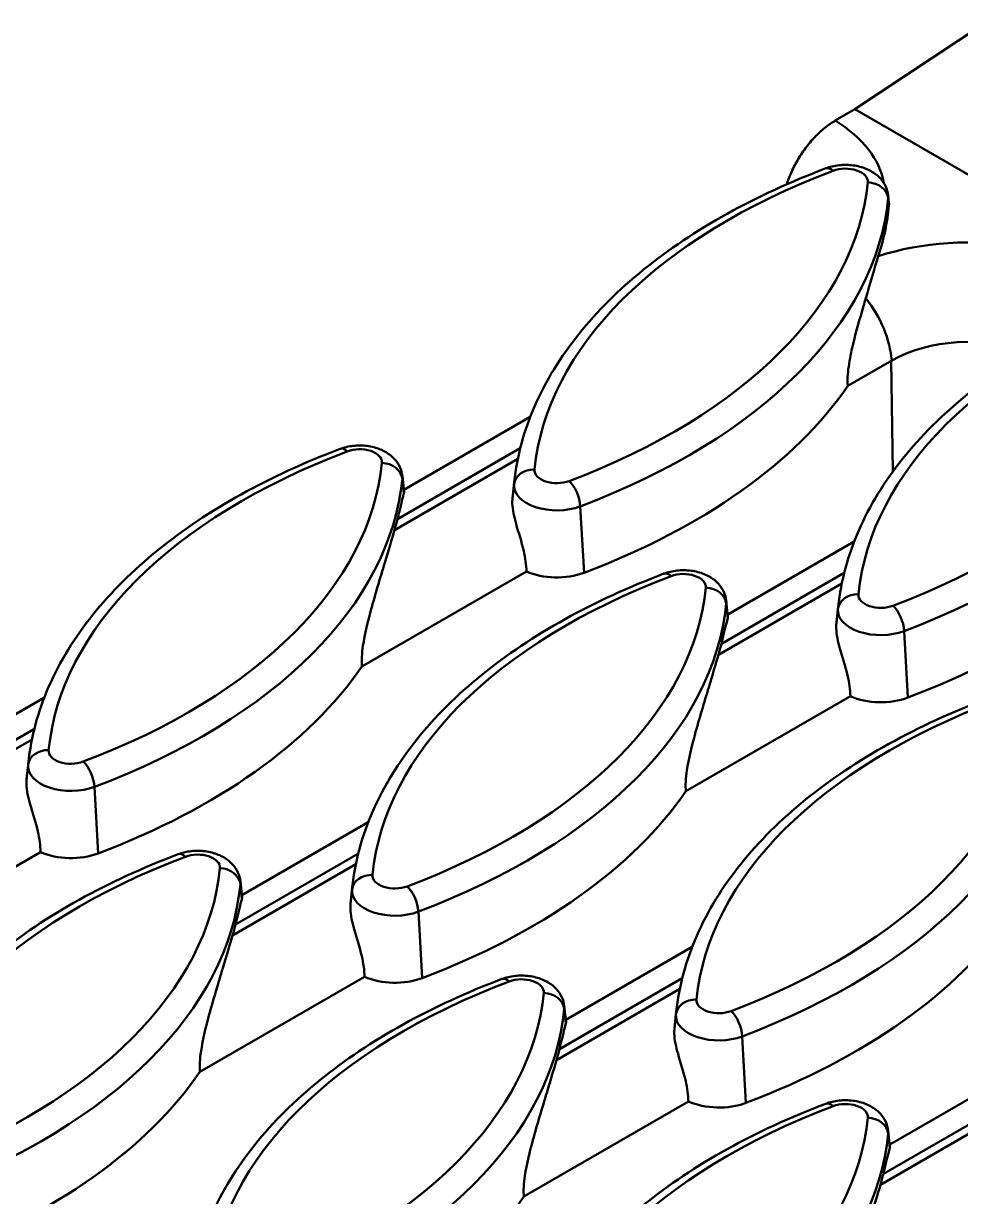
# Model space of a CAD drawing. Header units: millimetres. Extents: x 0 to 2774, y -40 to 1485.
# Drawn here: x 150.32 to 184.41, y 422.1 to 464.76 of the extents above; entities that cross this region are included whole.
import ezdxf

# ---------------------------------------------------------------- set-up
doc = ezdxf.new("R2010")
doc.units = ezdxf.units.MM
doc.header["$LTSCALE"] = 2.5
doc.layers.add('Sichtbar (ISO)', color=7, linetype='Continuous', lineweight=50)
doc.layers.add('Sichtbar schmal (ISO)', color=7, linetype='Continuous', lineweight=50)

msp = doc.modelspace()

# ---------------------------------------------------------------- linework, layer by layer
at = {"layer": 'Sichtbar (ISO)'}
for p, q in [((180.572, 461.645), (185.269, 464.764)), ((179.854, 461.231), (180.572, 461.645)), ((185.888, 458.576), (180.572, 461.645)), ((181.781, 458.511), (181.809, 458.254)), ((180.309, 451.582), (181.908, 452.505)), ((164.158, 447.801), (168.756, 450.456)), ((164.103, 448.304), (164.166, 447.718)), ((168.175, 448.088), (168.123, 447.602)), ((175.943, 443.264), (180.542, 445.92)), ((162.632, 441.376), (168.617, 444.832)), ((175.889, 443.768), (175.951, 443.182)), ((179.96, 443.552), (179.908, 443.066)), ((146.48, 437.594), (151.079, 440.25)), ((174.417, 436.84), (180.403, 440.296)), ((150.498, 437.882), (150.445, 437.396)), ((158.265, 433.058), (162.864, 435.713)), ((144.954, 431.17), (150.94, 434.626)), ((158.211, 433.562), (158.274, 432.976)), ((162.283, 433.346), (162.23, 432.86)), ((170.05, 428.522), (174.649, 431.177)), ((156.739, 426.634), (162.725, 430.09)), ((169.996, 429.026), (170.059, 428.44)), ((174.068, 428.81), (174.016, 428.324)), ((181.835, 423.986), (186.434, 426.641)), ((168.524, 422.098), (174.51, 425.554)), ((181.781, 424.49), (181.844, 423.904))]:
    msp.add_line(p, q, dxfattribs=at)
for centre, major_axis, start_param, end_param in [((180.224, 458.197), (1.587, 0), 6.227073, 6.345089), ((156.961, 458.952), (24.887, 0), 6.097603, 6.227073), ((184.736, 450.872), (4, 0), 1.006824, 2.356194), ((156.961, 456.911), (25.106, 0), 5.2921, 5.906759), ((139.283, 448.746), (24.887, 0), 6.114898, 6.142932), ((168.746, 452.375), (25.106, 0), 5.2921, 5.904133), ((169.724, 445.656), (-1.806, 0), 0.911322, 2.150508), ((151.068, 444.21), (24.887, 0), 6.114898, 6.142932), ((139.283, 446.704), (25.106, 0), 5.2921, 5.906759), ((181.509, 441.12), (-1.806, 0), 0.911322, 2.150508), ((151.068, 442.168), (25.106, 0), 5.2921, 5.906759), ((152.046, 435.45), (-1.806, 0), 0.911322, 2.150508), ((162.853, 437.632), (25.106, 0), 5.2921, 5.906759), ((133.391, 434.003), (24.887, 0), 6.114898, 6.142932), ((163.832, 430.914), (-1.806, 0), 0.911322, 2.150508), ((145.176, 429.467), (24.887, 0), 6.114898, 6.142932), ((133.391, 431.962), (25.106, 0), 5.2921, 5.906759), ((175.617, 426.378), (-1.806, 0), 0.911322, 2.150508), ((156.961, 424.931), (24.887, 0), 6.114898, 6.142932), ((145.176, 427.426), (25.106, 0), 5.2921, 5.906759)]:
    msp.add_ellipse(centre, major_axis=major_axis, ratio=0.57735, start_param=start_param, end_param=end_param, dxfattribs=at)
for points, knots in [([(178.089, 458.915), (178.13, 459.038), (178.179, 459.169), (178.308, 459.465), (178.392, 459.631), (178.562, 459.925), (178.663, 460.081), (178.881, 460.374), (178.998, 460.512), (179.22, 460.747), (179.345, 460.865), (179.602, 461.072), (179.734, 461.161), (179.854, 461.231)], [1.8567173, 1.8567173, 1.8567173, 1.8567173, 1.9351025, 1.9351025, 2.0369675, 2.0369675, 2.1388922, 2.1388922, 2.2408168, 2.2408168, 2.3427411, 2.3427411, 2.4446653, 2.4446653, 2.4446653, 2.4446653]), ([(181.781, 458.511), (181.769, 458.627), (181.736, 458.738), (181.639, 458.949), (181.571, 459.045), (181.403, 459.229), (181.298, 459.309), (181.05, 459.457), (180.902, 459.514), (180.586, 459.598), (180.415, 459.619), (180.076, 459.622), (179.906, 459.604), (179.664, 459.547), (179.588, 459.524), (179.514, 459.496)], [0.847302, 0.847302, 0.847302, 0.847302, 1.046181, 1.046181, 1.270532, 1.270532, 1.556044, 1.556044, 1.929065, 1.929065, 2.339587, 2.339587, 2.746954, 2.746954, 2.935906, 2.935906, 2.935906, 2.935906]), ([(179.514, 459.496), (178.233, 459.011), (177.027, 458.457), (174.804, 457.224), (173.787, 456.545), (171.978, 455.08), (171.186, 454.294), (169.856, 452.636), (169.319, 451.764), (168.529, 449.96), (168.276, 449.029), (168.175, 448.088)], [2.9359057, 2.9359057, 2.9359057, 2.9359057, 3.121742, 3.121742, 3.3075784, 3.3075784, 3.4934147, 3.4934147, 3.6792511, 3.6792511, 3.8650875, 3.8650875, 3.8650875, 3.8650875]), ([(191.299, 454.96), (190.018, 454.475), (188.812, 453.921), (186.589, 452.688), (185.572, 452.009), (183.763, 450.544), (182.971, 449.758), (181.641, 448.1), (181.104, 447.228), (180.314, 445.424), (180.061, 444.492), (179.96, 443.552)], [2.9359057, 2.9359057, 2.9359057, 2.9359057, 3.121742, 3.121742, 3.3075784, 3.3075784, 3.4934147, 3.4934147, 3.6792511, 3.6792511, 3.8650875, 3.8650875, 3.8650875, 3.8650875]), ([(180.968, 454.772), (180.939, 454.676), (180.909, 454.578), (180.747, 454.028), (180.607, 453.547), (180.436, 452.824), (180.379, 452.554), (180.324, 452.159), (180.311, 452.029), (180.3, 451.791), (180.301, 451.682), (180.309, 451.582)], [1.2512217, 1.2512217, 1.2512217, 1.2512217, 1.3200767, 1.3200767, 1.6313693, 1.6313693, 1.7849524, 1.7849524, 1.861744, 1.861744, 1.9325155, 1.9325155, 1.9325155, 1.9325155]), ([(161.836, 449.289), (160.555, 448.805), (159.349, 448.251), (157.126, 447.017), (156.109, 446.338), (154.3, 444.874), (153.508, 444.088), (152.178, 442.43), (151.641, 441.557), (150.851, 439.754), (150.598, 438.822), (150.498, 437.882)], [2.9359057, 2.9359057, 2.9359057, 2.9359057, 3.121742, 3.121742, 3.3075784, 3.3075784, 3.4934147, 3.4934147, 3.6792511, 3.6792511, 3.8650875, 3.8650875, 3.8650875, 3.8650875]), ([(164.103, 448.304), (164.091, 448.42), (164.058, 448.532), (163.961, 448.743), (163.893, 448.839), (163.725, 449.023), (163.621, 449.103), (163.372, 449.251), (163.225, 449.308), (162.908, 449.391), (162.738, 449.413), (162.398, 449.416), (162.229, 449.398), (161.987, 449.341), (161.911, 449.318), (161.836, 449.289)], [0.847302, 0.847302, 0.847302, 0.847302, 1.046181, 1.046181, 1.270532, 1.270532, 1.556044, 1.556044, 1.929065, 1.929065, 2.339587, 2.339587, 2.746954, 2.746954, 2.935906, 2.935906, 2.935906, 2.935906]), ([(164.16, 447.669), (164.157, 447.659), (164.154, 447.649), (164.102, 447.467), (164.04, 447.202), (163.955, 446.856), (163.941, 446.798), (163.926, 446.737)], [0.7095826, 0.7095826, 0.7095826, 0.7095826, 0.7301099, 0.7301099, 1.0546565, 1.0546565, 1.1167, 1.1167, 1.1167, 1.1167]), ([(168.11, 447.48), (168.113, 447.51), (168.116, 447.539), (168.121, 447.58), (168.122, 447.591), (168.123, 447.602)], [0.70958265, 0.70958265, 0.70958265, 0.70958265, 0.73010989, 0.73010989, 0.73801389, 0.73801389, 0.73801389, 0.73801389]), ([(168.617, 444.832), (168.615, 445.067), (168.579, 445.322), (168.443, 445.912), (168.33, 446.25), (168.206, 446.688), (168.172, 446.818), (168.123, 447.071), (168.107, 447.195), (168.103, 447.363), (168.104, 447.422), (168.11, 447.48)], [0.0433649, 0.0433649, 0.0433649, 0.0433649, 0.199966, 0.199966, 0.399932, 0.399932, 0.4756007, 0.4756007, 0.5512693, 0.5512693, 0.5929939, 0.5929939, 0.5929939, 0.5929939]), ([(163.819, 446.339), (163.72, 446.003), (163.599, 445.596), (163.304, 444.613), (163.123, 444.023), (162.855, 443.038), (162.734, 442.556), (162.652, 441.997), (162.636, 441.857), (162.622, 441.598), (162.623, 441.478), (162.632, 441.376)], [3.485316, 3.485316, 3.485316, 3.485316, 3.831228, 3.831228, 4.242869, 4.242869, 4.503948, 4.503948, 4.581698, 4.581698, 4.653464, 4.653464, 4.653464, 4.653464]), ([(173.621, 444.753), (172.34, 444.269), (171.134, 443.715), (168.911, 442.481), (167.894, 441.802), (166.085, 440.338), (165.293, 439.552), (163.964, 437.894), (163.426, 437.021), (162.636, 435.218), (162.384, 434.286), (162.283, 433.346)], [2.9359057, 2.9359057, 2.9359057, 2.9359057, 3.121742, 3.121742, 3.3075784, 3.3075784, 3.4934147, 3.4934147, 3.6792511, 3.6792511, 3.8650875, 3.8650875, 3.8650875, 3.8650875]), ([(175.889, 443.768), (175.876, 443.884), (175.843, 443.996), (175.746, 444.207), (175.678, 444.303), (175.51, 444.487), (175.406, 444.567), (175.157, 444.715), (175.01, 444.772), (174.693, 444.855), (174.523, 444.877), (174.183, 444.88), (174.014, 444.862), (173.772, 444.805), (173.696, 444.782), (173.621, 444.753)], [0.847302, 0.847302, 0.847302, 0.847302, 1.046181, 1.046181, 1.270532, 1.270532, 1.556044, 1.556044, 1.929065, 1.929065, 2.339587, 2.339587, 2.746954, 2.746954, 2.935906, 2.935906, 2.935906, 2.935906]), ([(175.945, 443.133), (175.942, 443.123), (175.939, 443.113), (175.888, 442.931), (175.825, 442.666), (175.74, 442.32), (175.726, 442.261), (175.711, 442.201)], [0.7095826, 0.7095826, 0.7095826, 0.7095826, 0.7301099, 0.7301099, 1.0546565, 1.0546565, 1.1167, 1.1167, 1.1167, 1.1167]), ([(180.403, 440.296), (180.4, 440.531), (180.364, 440.786), (180.229, 441.376), (180.115, 441.714), (179.991, 442.152), (179.958, 442.282), (179.908, 442.535), (179.893, 442.658), (179.888, 442.827), (179.89, 442.886), (179.895, 442.944)], [0.0433649, 0.0433649, 0.0433649, 0.0433649, 0.199966, 0.199966, 0.399932, 0.399932, 0.4756007, 0.4756007, 0.5512693, 0.5512693, 0.5929939, 0.5929939, 0.5929939, 0.5929939]), ([(179.895, 442.944), (179.898, 442.974), (179.901, 443.003), (179.906, 443.044), (179.907, 443.055), (179.908, 443.066)], [0.70958265, 0.70958265, 0.70958265, 0.70958265, 0.73010989, 0.73010989, 0.73801389, 0.73801389, 0.73801389, 0.73801389]), ([(175.604, 441.803), (175.505, 441.467), (175.384, 441.06), (175.089, 440.077), (174.908, 439.487), (174.64, 438.502), (174.519, 438.02), (174.437, 437.461), (174.421, 437.321), (174.407, 437.061), (174.408, 436.942), (174.417, 436.84)], [3.485316, 3.485316, 3.485316, 3.485316, 3.831228, 3.831228, 4.242869, 4.242869, 4.503948, 4.503948, 4.581698, 4.581698, 4.653464, 4.653464, 4.653464, 4.653464]), ([(185.406, 440.217), (184.125, 439.733), (182.919, 439.179), (180.696, 437.945), (179.68, 437.266), (177.87, 435.801), (177.078, 435.016), (175.749, 433.358), (175.212, 432.485), (174.421, 430.682), (174.169, 429.75), (174.068, 428.81)], [2.9359057, 2.9359057, 2.9359057, 2.9359057, 3.121742, 3.121742, 3.3075784, 3.3075784, 3.4934147, 3.4934147, 3.6792511, 3.6792511, 3.8650875, 3.8650875, 3.8650875, 3.8650875]), ([(150.433, 437.274), (150.436, 437.304), (150.439, 437.333), (150.443, 437.374), (150.444, 437.385), (150.445, 437.396)], [0.70958265, 0.70958265, 0.70958265, 0.70958265, 0.73010989, 0.73010989, 0.73801389, 0.73801389, 0.73801389, 0.73801389]), ([(150.94, 434.626), (150.937, 434.861), (150.901, 435.116), (150.766, 435.706), (150.652, 436.044), (150.529, 436.482), (150.495, 436.612), (150.445, 436.865), (150.43, 436.988), (150.425, 437.157), (150.427, 437.216), (150.433, 437.274)], [0.0433649, 0.0433649, 0.0433649, 0.0433649, 0.199966, 0.199966, 0.399932, 0.399932, 0.4756007, 0.4756007, 0.5512693, 0.5512693, 0.5929939, 0.5929939, 0.5929939, 0.5929939]), ([(155.944, 434.547), (154.663, 434.063), (153.456, 433.509), (151.233, 432.275), (150.217, 431.596), (148.408, 430.131), (147.615, 429.345), (146.286, 427.688), (145.749, 426.815), (144.959, 425.011), (144.706, 424.08), (144.605, 423.14)], [2.9359057, 2.9359057, 2.9359057, 2.9359057, 3.121742, 3.121742, 3.3075784, 3.3075784, 3.4934147, 3.4934147, 3.6792511, 3.6792511, 3.8650875, 3.8650875, 3.8650875, 3.8650875]), ([(158.211, 433.562), (158.198, 433.678), (158.166, 433.79), (158.068, 434), (158.001, 434.097), (157.833, 434.281), (157.728, 434.36), (157.48, 434.508), (157.332, 434.566), (157.015, 434.649), (156.845, 434.671), (156.505, 434.674), (156.336, 434.656), (156.094, 434.598), (156.018, 434.575), (155.944, 434.547)], [0.847302, 0.847302, 0.847302, 0.847302, 1.046181, 1.046181, 1.270532, 1.270532, 1.556044, 1.556044, 1.929065, 1.929065, 2.339587, 2.339587, 2.746954, 2.746954, 2.935906, 2.935906, 2.935906, 2.935906]), ([(158.268, 432.927), (158.265, 432.917), (158.262, 432.906), (158.21, 432.725), (158.147, 432.46), (158.063, 432.113), (158.049, 432.055), (158.034, 431.995)], [0.7095826, 0.7095826, 0.7095826, 0.7095826, 0.7301099, 0.7301099, 1.0546565, 1.0546565, 1.1167, 1.1167, 1.1167, 1.1167]), ([(162.725, 430.09), (162.722, 430.325), (162.686, 430.58), (162.551, 431.17), (162.437, 431.508), (162.314, 431.946), (162.28, 432.076), (162.23, 432.329), (162.215, 432.452), (162.21, 432.621), (162.212, 432.68), (162.218, 432.738)], [0.0433649, 0.0433649, 0.0433649, 0.0433649, 0.199966, 0.199966, 0.399932, 0.399932, 0.4756007, 0.4756007, 0.5512693, 0.5512693, 0.5929939, 0.5929939, 0.5929939, 0.5929939]), ([(162.218, 432.738), (162.221, 432.768), (162.224, 432.797), (162.228, 432.838), (162.229, 432.849), (162.23, 432.86)], [0.70958265, 0.70958265, 0.70958265, 0.70958265, 0.73010989, 0.73010989, 0.73801389, 0.73801389, 0.73801389, 0.73801389]), ([(157.927, 431.597), (157.828, 431.26), (157.707, 430.853), (157.411, 429.871), (157.23, 429.281), (156.963, 428.296), (156.841, 427.814), (156.759, 427.255), (156.743, 427.114), (156.729, 426.855), (156.73, 426.736), (156.739, 426.634)], [3.485316, 3.485316, 3.485316, 3.485316, 3.831228, 3.831228, 4.242869, 4.242869, 4.503948, 4.503948, 4.581698, 4.581698, 4.653464, 4.653464, 4.653464, 4.653464]), ([(169.996, 429.026), (169.984, 429.142), (169.951, 429.254), (169.853, 429.464), (169.786, 429.56), (169.618, 429.745), (169.513, 429.824), (169.265, 429.972), (169.117, 430.03), (168.8, 430.113), (168.63, 430.134), (168.291, 430.138), (168.121, 430.12), (167.879, 430.062), (167.803, 430.039), (167.729, 430.011)], [0.847302, 0.847302, 0.847302, 0.847302, 1.046181, 1.046181, 1.270532, 1.270532, 1.556044, 1.556044, 1.929065, 1.929065, 2.339587, 2.339587, 2.746954, 2.746954, 2.935906, 2.935906, 2.935906, 2.935906]), ([(167.729, 430.011), (166.448, 429.527), (165.241, 428.972), (163.019, 427.739), (162.002, 427.06), (160.193, 425.595), (159.4, 424.809), (158.071, 423.151), (157.534, 422.279), (156.744, 420.475), (156.491, 419.544), (156.39, 418.604)], [2.9359057, 2.9359057, 2.9359057, 2.9359057, 3.121742, 3.121742, 3.3075784, 3.3075784, 3.4934147, 3.4934147, 3.6792511, 3.6792511, 3.8650875, 3.8650875, 3.8650875, 3.8650875]), ([(170.053, 428.391), (170.05, 428.381), (170.047, 428.37), (169.995, 428.189), (169.932, 427.924), (169.848, 427.577), (169.834, 427.519), (169.819, 427.459)], [0.7095826, 0.7095826, 0.7095826, 0.7095826, 0.7301099, 0.7301099, 1.0546565, 1.0546565, 1.1167, 1.1167, 1.1167, 1.1167]), ([(174.51, 425.554), (174.507, 425.789), (174.471, 426.044), (174.336, 426.634), (174.222, 426.972), (174.099, 427.41), (174.065, 427.54), (174.015, 427.793), (174, 427.916), (173.995, 428.084), (173.997, 428.144), (174.003, 428.202)], [0.0433649, 0.0433649, 0.0433649, 0.0433649, 0.199966, 0.199966, 0.399932, 0.399932, 0.4756007, 0.4756007, 0.5512693, 0.5512693, 0.5929939, 0.5929939, 0.5929939, 0.5929939]), ([(174.003, 428.202), (174.006, 428.231), (174.009, 428.261), (174.013, 428.301), (174.014, 428.313), (174.016, 428.324)], [0.70958265, 0.70958265, 0.70958265, 0.70958265, 0.73010989, 0.73010989, 0.73801389, 0.73801389, 0.73801389, 0.73801389]), ([(169.712, 427.061), (169.613, 426.724), (169.492, 426.317), (169.196, 425.335), (169.015, 424.745), (168.748, 423.76), (168.626, 423.278), (168.544, 422.719), (168.528, 422.578), (168.514, 422.319), (168.516, 422.2), (168.524, 422.098)], [3.485316, 3.485316, 3.485316, 3.485316, 3.831228, 3.831228, 4.242869, 4.242869, 4.503948, 4.503948, 4.581698, 4.581698, 4.653464, 4.653464, 4.653464, 4.653464]), ([(179.514, 425.475), (178.233, 424.991), (177.027, 424.436), (174.804, 423.203), (173.787, 422.524), (171.978, 421.059), (171.186, 420.273), (169.856, 418.615), (169.319, 417.743), (168.529, 415.939), (168.276, 415.008), (168.175, 414.068)], [2.9359057, 2.9359057, 2.9359057, 2.9359057, 3.121742, 3.121742, 3.3075784, 3.3075784, 3.4934147, 3.4934147, 3.6792511, 3.6792511, 3.8650875, 3.8650875, 3.8650875, 3.8650875]), ([(181.781, 424.49), (181.769, 424.606), (181.736, 424.717), (181.639, 424.928), (181.571, 425.024), (181.403, 425.209), (181.298, 425.288), (181.05, 425.436), (180.902, 425.494), (180.586, 425.577), (180.415, 425.598), (180.076, 425.602), (179.906, 425.584), (179.664, 425.526), (179.588, 425.503), (179.514, 425.475)], [0.847302, 0.847302, 0.847302, 0.847302, 1.046181, 1.046181, 1.270532, 1.270532, 1.556044, 1.556044, 1.929065, 1.929065, 2.339587, 2.339587, 2.746954, 2.746954, 2.935906, 2.935906, 2.935906, 2.935906]), ([(181.838, 423.855), (181.835, 423.845), (181.832, 423.834), (181.78, 423.653), (181.717, 423.388), (181.633, 423.041), (181.619, 422.983), (181.604, 422.923)], [0.7095826, 0.7095826, 0.7095826, 0.7095826, 0.7301099, 0.7301099, 1.0546565, 1.0546565, 1.1167, 1.1167, 1.1167, 1.1167]), ([(181.497, 422.525), (181.398, 422.188), (181.277, 421.781), (180.982, 420.799), (180.8, 420.209), (180.533, 419.224), (180.411, 418.742), (180.329, 418.183), (180.313, 418.042), (180.3, 417.783), (180.301, 417.664), (180.309, 417.562)], [3.485316, 3.485316, 3.485316, 3.485316, 3.831228, 3.831228, 4.242869, 4.242869, 4.503948, 4.503948, 4.581698, 4.581698, 4.653464, 4.653464, 4.653464, 4.653464])]:
    msp.add_open_spline(points, degree=3, knots=knots, dxfattribs=at)
for points in [[(181.421, 456.301), (181.275, 455.852), (181.117, 455.273), (180.968, 454.772)], [(164.166, 447.718), (164.168, 447.705), (164.166, 447.688), (164.16, 447.669)], [(175.951, 443.182), (175.953, 443.169), (175.951, 443.152), (175.945, 443.133)], [(158.274, 432.976), (158.275, 432.963), (158.273, 432.946), (158.268, 432.927)], [(170.059, 428.44), (170.06, 428.426), (170.059, 428.41), (170.053, 428.391)], [(181.844, 423.904), (181.845, 423.89), (181.844, 423.874), (181.838, 423.855)]]:
    msp.add_open_spline(points, degree=3, dxfattribs=at)
at = {"layer": 'Sichtbar schmal (ISO)'}
for p, q in [((181.782, 458.404), (181.809, 458.146)), ((181.886, 452.493), (181.95, 448.464)), ((163.926, 446.737), (168.394, 449.317)), ((168.306, 448.93), (163.819, 446.339)), ((164.104, 448.198), (164.16, 447.669)), ((168.167, 448.005), (168.11, 447.48)), ((170.579, 447.201), (170.714, 444.784)), ((175.711, 442.201), (180.179, 444.78)), ((180.091, 444.394), (175.604, 441.803)), ((175.889, 443.662), (175.945, 443.133)), ((179.952, 443.469), (179.895, 442.944)), ((182.364, 442.665), (182.499, 440.248)), ((146.249, 436.531), (150.716, 439.11)), ((150.629, 438.723), (146.141, 436.133)), ((150.489, 437.799), (150.433, 437.274)), ((152.901, 436.995), (153.036, 434.578)), ((158.034, 431.995), (162.502, 434.574)), ((162.414, 434.187), (157.927, 431.597)), ((158.211, 433.456), (158.268, 432.927)), ((162.274, 433.263), (162.218, 432.738)), ((164.686, 432.459), (164.821, 430.041)), ((174.199, 429.651), (169.712, 427.061)), ((169.819, 427.459), (174.287, 430.038)), ((169.996, 428.92), (170.053, 428.391)), ((174.059, 428.727), (174.003, 428.202)), ((176.471, 427.923), (176.606, 425.505)), ((181.604, 422.923), (186.072, 425.502)), ((185.984, 425.115), (181.497, 422.525)), ((181.782, 424.384), (181.838, 423.855))]:
    msp.add_line(p, q, dxfattribs=at)
for centre, major_axis, ratio, start_param, end_param in [((174.915, 458.584), (6.739, 0), 0.57735, 0.097697, 0.74829), ((179.779, 458.794), (-0.265, 0.702), 0.447262, 5.581488, 6.283185), ((192.987, 447.759), (-24.113, 0), 0.57735, 5.2921, 6.227073), ((180.224, 459.014), (0.813, 0), 0.57735, 6.227073, 8.433693), ((156.961, 459.768), (24.113, 0), 0.57735, 5.2921, 6.227073), ((181.036, 458.375), (0.746, -0.073), 0.815212, 0.166414, 1.649944), ((156.961, 459.209), (24.86, 0), 0.57735, 5.2921, 6.227073), ((180.224, 458.455), (1.56, 0), 0.57735, 6.227073, 6.345089), ((184.736, 452.913), (-6.739, 0), 0.57735, 3.626115, 5.226738), ((204.773, 443.223), (-24.113, 0), 0.57735, 5.2921, 6.227073), ((179.971, 453.419), (1.375, -2.382), 0.57735, 0.876433, 1.818298), ((168.746, 455.232), (24.113, 0), 0.57735, 5.2921, 6.227073), ((168.746, 454.673), (24.86, 0), 0.57735, 5.2921, 6.227073), ((162.101, 448.588), (-0.265, 0.702), 0.447262, 5.581488, 6.283185), ((162.546, 448.808), (0.813, 0), 0.57735, 6.227073, 8.433693), ((175.31, 437.553), (-24.113, 0), 0.57735, 5.2921, 6.227073), ((139.283, 449.562), (24.113, 0), 0.57735, 5.2921, 6.227073), ((163.358, 448.169), (0.746, -0.073), 0.815212, 0.166414, 1.649944), ((168.913, 447.928), (-0.746, 0.073), 0.815212, 4.791537, 6.275066), ((169.724, 448.514), (-0.813, 0), 0.57735, 6.227073, 8.433693), ((139.283, 449.003), (24.86, 0), 0.57735, 5.2921, 6.227073), ((162.546, 448.249), (1.56, 0), 0.57735, 6.227073, 6.345089), ((169.724, 447.955), (-1.56, 0), 0.57735, 6.227073, 8.433693), ((192.987, 447.2), (-24.86, 0), 0.57735, 6.221282, 6.227073), ((170.169, 447.509), (0.265, -0.702), 0.447262, 0.956366, 2.439895), ((187.095, 433.017), (-24.113, 0), 0.57735, 5.2921, 6.227073), ((173.886, 444.052), (-0.265, 0.702), 0.447262, 5.581488, 6.283185), ((174.332, 444.272), (0.813, 0), 0.57735, 6.227073, 8.433693), ((151.068, 445.026), (24.113, 0), 0.57735, 5.2921, 6.227073), ((175.143, 443.633), (0.746, -0.073), 0.815212, 0.166414, 1.649944), ((174.332, 443.713), (1.56, 0), 0.57735, 6.227073, 6.345089), ((180.698, 443.392), (-0.746, 0.073), 0.815212, 4.791537, 6.275066), ((181.509, 443.978), (-0.813, 0), 0.57735, 6.227073, 8.433693), ((151.068, 444.467), (24.86, 0), 0.57735, 5.2921, 6.227073), ((181.509, 443.419), (-1.56, 0), 0.57735, 6.227073, 8.433693), ((204.773, 442.664), (-24.86, 0), 0.57735, 6.221282, 6.227073), ((181.954, 442.973), (0.265, -0.702), 0.447262, 0.956366, 2.439895), ((198.88, 428.481), (-24.113, 0), 0.57735, 5.2921, 6.227073), ((162.853, 440.49), (24.113, 0), 0.57735, 5.2921, 6.227073), ((162.853, 439.931), (24.86, 0), 0.57735, 5.2921, 6.227073), ((151.235, 437.722), (-0.746, 0.073), 0.815212, 4.791537, 6.275066), ((152.046, 438.308), (-0.813, 0), 0.57735, 6.227073, 8.433693), ((152.046, 437.749), (-1.56, 0), 0.57735, 6.227073, 8.433693), ((175.31, 436.994), (-24.86, 0), 0.57735, 6.221282, 6.227073), ((152.492, 437.303), (0.265, -0.702), 0.447262, 0.956366, 2.439895), ((169.417, 422.811), (-24.113, 0), 0.57735, 5.2921, 6.227073), ((156.209, 433.846), (-0.265, 0.702), 0.447262, 5.581488, 6.283185), ((156.654, 434.065), (0.813, 0), 0.57735, 6.227073, 8.433693), ((133.391, 434.82), (24.113, 0), 0.57735, 5.2921, 6.227073), ((157.465, 433.427), (0.746, -0.073), 0.815212, 0.166414, 1.649944), ((156.654, 433.506), (1.56, 0), 0.57735, 6.227073, 6.345089), ((163.02, 433.186), (-0.746, 0.073), 0.815212, 4.791537, 6.275066), ((163.832, 433.772), (-0.813, 0), 0.57735, 6.227073, 8.433693), ((133.391, 434.261), (24.86, 0), 0.57735, 5.2921, 6.227073), ((163.832, 433.213), (-1.56, 0), 0.57735, 6.227073, 8.433693), ((187.095, 432.458), (-24.86, 0), 0.57735, 6.221282, 6.227073), ((164.277, 432.767), (0.265, -0.702), 0.447262, 0.956366, 2.439895), ((181.202, 418.275), (-24.113, 0), 0.57735, 5.2921, 6.227073), ((167.994, 429.31), (-0.265, 0.702), 0.447262, 5.581488, 6.283185), ((168.439, 429.529), (0.813, 0), 0.57735, 6.227073, 8.433693), ((145.176, 430.284), (24.113, 0), 0.57735, 5.2921, 6.227073), ((169.251, 428.891), (0.746, -0.073), 0.815212, 0.166414, 1.649944), ((174.805, 428.649), (-0.746, 0.073), 0.815212, 4.791537, 6.275066), ((175.617, 429.236), (-0.813, 0), 0.57735, 6.227073, 8.433693), ((145.176, 429.725), (24.86, 0), 0.57735, 5.2921, 6.227073), ((168.439, 428.97), (1.56, 0), 0.57735, 6.227073, 6.345089), ((198.88, 427.922), (-24.86, 0), 0.57735, 6.221282, 6.227073), ((176.062, 428.231), (0.265, -0.702), 0.447262, 0.956366, 2.439895), ((175.617, 428.677), (-1.56, 0), 0.57735, 6.227073, 8.433693), ((192.987, 413.739), (-24.113, 0), 0.57735, 5.2921, 6.227073), ((179.779, 424.773), (-0.265, 0.702), 0.447262, 5.581488, 6.283185), ((180.224, 424.993), (0.813, 0), 0.57735, 6.227073, 8.433693), ((156.961, 425.748), (24.113, 0), 0.57735, 5.2921, 6.227073), ((181.036, 424.355), (0.746, -0.073), 0.815212, 0.166414, 1.649944), ((156.961, 425.189), (24.86, 0), 0.57735, 5.2921, 6.227073), ((180.224, 424.434), (1.56, 0), 0.57735, 6.227073, 6.345089)]:
    msp.add_ellipse(centre, major_axis=major_axis, ratio=ratio, start_param=start_param, end_param=end_param, dxfattribs=at)

doc.saveas('drawing.dxf')
